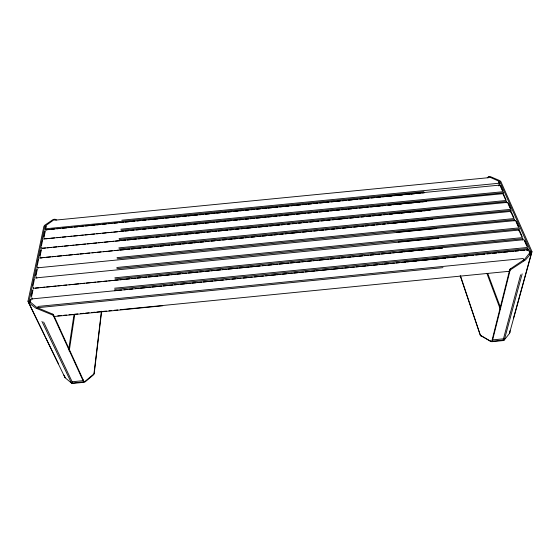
<?xml version="1.0" encoding="UTF-8"?>
<svg xmlns="http://www.w3.org/2000/svg" width="560" height="560" viewBox="0 0 560 560"><rect width="100%" height="100%" fill="white"/><g stroke="black" fill="none" stroke-linecap="round" stroke-linejoin="round"><path stroke-width="0.84" d="M56.49 219.961L54.985 219.212L53.242 219.443L44.758 225.218L43.904 226.324L28 301.168L28.434 302.372L35.791 308.105L52.626 315.014A1.47 0.896 7.5 0 1 53.333 315.609L83.622 381.906A2.359 1.75 -24.9 0 0 85.232 381.199L93.219 374.5A2.338 1.736 -24 0 0 94.031 373.135L101.374 311.633M101.64 311.213L94.22 373.569A2.331 1.736 -24 0 1 93.408 374.934L85.428 381.633A2.359 1.75 -25 0 1 83.762 382.34L72.975 383.411A2.366 1.743 -25.5 0 1 71.463 383.026L65.1 377.755A2.352 1.722 -25.4 0 1 64.645 376.516L63.931 375.102M83.622 381.906L83.727 381.073L53.48 314.748A1.47 0.896 7.6 0 0 52.78 314.153L36.813 307.475L29.127 301.056L44.926 226.226L53.865 219.856L54.852 219.898L54.95 219.38M83.167 379.848L83.062 380.681L72.135 381.766M68.768 348.985L74.025 314.489M69.202 351.085L74.809 314.104M53.333 315.609L53.459 314.895M52.654 314.867L52.78 314.153M37.191 308.539L37.282 308.112M30.674 300.888L31.003 299.313M31.612 296.408L33.026 289.66M35.994 275.471L37.331 269.073M40.152 255.612L41.419 249.536M44.1 236.74L45.304 230.965M45.997 227.654L46.326 226.1M498.855 185.913L499.184 184.324M33.005 285.88L34.384 279.314M37.289 265.489L38.605 259.259M41.363 246.134L42.609 240.212M30.163 301.21L30.492 299.642M31.213 296.198L32.452 290.297M35.434 276.108L36.771 269.71M39.599 256.249L40.873 250.173M43.554 237.377L44.765 231.602M45.514 228.032L45.787 226.73M503.132 193.844L503.475 192.248M506.142 202.804L506.534 201.033M480.298 335.041L460.558 276.101M509.824 332.276L509.733 331.772L509.607 332.234A2.345 1.708 14.8 0 1 509.418 333.536L504.329 339.92A2.359 1.729 14.9 0 1 502.936 340.592L492.24 341.663A2.345 1.736 14.3 0 1 490.476 341.299L481.418 335.979M510.699 212.275L511.252 209.881M514.073 220.892L514.5 219.114M490.504 341.18L481.446 335.867A2.324 1.722 13.4 0 1 480.375 334.691M518.847 230.832L519.442 228.438M487.263 177.765L488.593 176.743L490.343 176.624L499.786 180.621L500.843 181.538L531.895 251.412L531.727 252.672L525.609 259.84L510.629 269.717A1.463 0.889 -19.4 0 0 510.055 270.438L492.303 341.208A2.352 1.736 14.3 0 1 490.588 340.837M492.359 340.984L492.023 340.417L509.726 269.626A1.463 0.889 -19.5 0 1 510.307 268.912L524.664 259.273L530.782 251.524L499.835 181.636L489.825 177.149L488.866 177.38L488.656 176.897M522.424 239.932L522.879 238.161M523.229 260.862L523.544 259.679M502.964 340.48L504.455 339.458L503.111 340.13L492.352 341.201M503.167 339.913L520.625 274.834M527.429 250.376L528.066 247.989M504.329 339.92L504.721 338.401M504.784 338.177L522.151 273.875M529.375 254.387L529.858 252.616M530.32 253.204L530.782 251.524M509.866 331.373L510.048 330.715M513.387 318.591L531.895 251.412M509.446 333.417L509.775 332.633M509.628 332.822L531.727 252.672M509.544 333.067L509.761 331.856M83.566 381.906L72.716 382.991L71.253 382.592L72.926 383.306M386.652 196.182L499.793 185.094M45.542 229.824L424.529 192.661M45.885 229.859L49.364 229.516M51.058 229.348L54.586 229.005M57.099 228.76L60.676 228.403M62.412 228.235L66.766 227.808M68.313 227.654L71.981 227.297M74.354 227.066L77.805 226.73M79.527 226.555L83.293 226.191M85.568 225.967L89.383 225.589M91.119 225.421L95.053 225.036M96.782 224.868L100.688 224.483M102.431 224.315L106.267 223.937M108.521 223.713L112 223.377M114.03 223.174L117.481 222.838M119.826 222.607L123.515 222.243M125.237 222.075L129.395 221.669M131.138 221.494L134.715 221.144M137.228 220.899L140.707 220.556M142.443 220.388L145.929 220.045M148.498 219.793L152.012 219.45M153.755 219.282L157.969 218.869M159.691 218.694L163.324 218.344M165.718 218.106L169.169 217.77M170.891 217.602L174.636 217.231M176.918 217.007L180.719 216.636M182.462 216.468L186.396 216.076M188.118 215.908L192.031 215.53M193.774 215.355L197.589 214.984M199.857 214.76L203.343 214.417M205.422 214.214L209.433 213.822M211.169 213.647L214.991 213.276M216.727 213.108L220.738 212.709M222.481 212.541L226.296 212.17M228.039 211.995L231.518 211.652M233.786 211.435L238.14 211.008M239.876 210.833L243.698 210.462M245.434 210.287L248.913 209.951M251.188 209.727L254.667 209.384M256.746 209.181L260.225 208.838M262.493 208.621L266.315 208.243M268.051 208.075L272.062 207.676M273.805 207.508L277.613 207.137M279.895 206.913L283.374 206.57M285.11 206.402L288.904 206.031M291.2 205.8L294.987 205.429M296.723 205.261L300.769 204.862M302.512 204.694L306.278 204.323M308.014 204.155L311.493 203.812M313.817 203.588L317.569 203.217M319.907 202.986L323.652 202.622M325.129 202.475L328.86 202.111M331.219 201.88L334.943 201.516M336.679 201.341L340.158 201.005M342.524 200.774L346.003 200.431M348.614 200.172L352.31 199.808M353.836 199.661L357.518 199.304M359.926 199.066L363.587 198.709M365.141 198.555L368.788 198.198M371.231 197.953L374.71 197.617M376.593 197.428L380.933 197.008M382.543 196.847L386.134 196.497M388.633 196.252L392.112 195.909M393.848 195.741L397.411 195.391M399.938 195.139L402.612 194.88M405.16 194.628L409.507 194.201M411.25 194.033L414.757 193.69M416.472 193.522L419.965 193.179M422.555 192.92L424.298 192.752M120.841 229.208L502.831 191.73M120.96 230.307L502.929 192.829M388.227 204.946L502.782 193.704M42.854 239.036L426.58 201.383M45.794 238.805L49.301 238.462M50.974 238.294L54.523 237.951M57.022 237.706L60.62 237.349M62.202 237.195L65.842 236.838M68.25 236.6L71.939 236.236M73.682 236.068L77.749 235.669M79.471 235.501L83.258 235.13M85.001 234.955L88.977 234.57M90.699 234.395L94.577 234.017M96.747 233.807L100.674 233.422M102.417 233.247L106.246 232.869M107.975 232.701L111.993 232.309M113.736 232.134L117.474 231.77M119.833 231.539L123.312 231.196M125.055 231.028L128.688 230.671M131.152 230.426L133.861 230.16M136.374 229.915L139.895 229.572M142.471 229.32L145.957 228.977M148.519 228.725L151.179 228.459M153.692 228.214L157.276 227.864M159.726 227.626L162.498 227.353M164.906 227.115L169.211 226.695M170.94 226.52L174.692 226.156M176.435 225.981L180.425 225.589M182.147 225.421L186.011 225.043M187.754 224.875L191.632 224.49M193.851 224.273L197.33 223.93M199.073 223.762L203.427 223.335M205.17 223.167L208.999 222.789M210.742 222.614L214.221 222.278M216.489 222.054L219.968 221.711M222.061 221.508L226.065 221.116M227.808 220.941L231.637 220.563M233.38 220.395L237.384 220.003M239.127 219.828L242.956 219.457M245.224 219.233L248.71 218.89M250.446 218.722L254.282 218.344M256.543 218.12L260.372 217.749M262.115 217.574L266.119 217.182M267.862 217.014L271.691 216.636M273.434 216.461L276.913 216.125M279.181 215.901L282.667 215.558M284.739 215.355L289.086 214.928M290.507 214.788L294.301 214.417M296.597 214.193L300.083 213.85M301.826 213.675L305.606 213.304M307.916 213.08L311.402 212.737M313.432 212.541L317.499 212.142M319.242 211.967L322.994 211.603M324.737 211.428L328.818 211.029M330.561 210.861L334.299 210.49M336.035 210.322L339.514 209.979M341.88 209.748L346.234 209.321M347.977 209.146L351.687 208.782M353.199 208.635L356.895 208.271M359.296 208.04L362.971 207.676M364.707 207.508L368.179 207.165M370.615 206.927L374.101 206.584M375.991 206.402L380.331 205.975M381.934 205.814L385.539 205.464M388.031 205.219L391.517 204.876M393.253 204.708L396.83 204.358M399.35 204.106L402.038 203.84M404.579 203.595L408.933 203.168M410.669 202.993L414.19 202.65M415.926 202.482L419.398 202.139M421.988 201.887L425.474 201.544M119.077 238.504L505.89 200.515M119.196 239.61L505.988 201.621M391.412 213.766L507.409 202.377M41.671 248.332L430.248 210.168M45.507 247.996L42.028 248.339L41.489 247.24M47.215 247.828L51.597 247.401M53.27 247.233L56.819 246.89M58.555 246.715L62.783 246.302M64.512 246.134L68.124 245.777M70.567 245.539L74.025 245.196M75.754 245.028L80.08 244.601M81.809 244.433L85.519 244.069M87.262 243.894L91.322 243.495M93.051 243.327L96.831 242.956M98.574 242.788L102.564 242.396M104.293 242.221L108.143 241.843M109.879 241.675L113.806 241.29M115.535 241.122L119.861 240.695M121.59 240.527L125.538 240.135M127.281 239.967L131.089 239.589M132.811 239.421L136.269 239.085M138.586 238.854L142.31 238.49M144.039 238.322L148.358 237.895M149.898 237.741L153.538 237.384M155.988 237.146L159.579 236.796M161.203 236.635L164.759 236.285M167.293 236.033L170.807 235.69M172.515 235.522L175.994 235.179M178.577 234.927L182.084 234.584M184.625 234.332L188.174 233.982M189.805 233.821L193.389 233.471M195.846 233.233L199.479 232.876M201.026 232.722L204.701 232.358M207.06 232.127L210.791 231.763M212.527 231.595L216.545 231.196M218.267 231.028L222.096 230.65M223.839 230.482L227.752 230.097M229.929 229.88L233.408 229.544M235.508 229.334L238.959 228.998M241.234 228.774L244.993 228.403M246.722 228.235L251.027 227.808M252.546 227.661L256.2 227.304M258.636 227.066L262.115 226.723M263.851 226.548L267.414 226.198M269.941 225.953L273.42 225.61M275.163 225.442L279.524 225.008M281.253 224.84L284.746 224.497M287.343 224.245L289.968 223.986M292.558 223.727L296.065 223.384M298.648 223.132L301.287 222.873M303.87 222.621L307.377 222.278M309.96 222.019L313.474 221.676M315.175 221.508L318.696 221.165M321.265 220.913L324.793 220.563M326.487 220.395L330.015 220.052M332.577 219.8L336.105 219.45M337.848 219.282L342.202 218.855M343.882 218.687L347.424 218.344M349.972 218.092L353.451 217.749M355.194 217.581L358.729 217.231M361.284 216.979L363.944 216.72M366.506 216.468L370.853 216.041M372.589 215.866L376.117 215.523M377.811 215.355L381.332 215.012M383.901 214.76L387.415 214.41M389.151 214.242L392.63 213.899M395.213 213.647L398.713 213.304M401.296 213.052L404.796 212.702M406.518 212.534L410.011 212.191M412.608 211.939L416.101 211.596M417.83 211.428L421.316 211.085M423.92 210.826L427.399 210.483M118.86 247.87L510.601 209.363M118.986 248.997L510.699 210.483M393.092 222.978L510.566 211.428M38.864 258.027L432.425 219.331M40.957 257.845L44.443 257.502M46.158 257.334L50.526 256.907M52.22 256.739L55.741 256.389M57.421 256.228L61.747 255.801M63.483 255.633L67.046 255.283M68.684 255.122L72.261 254.765M74.746 254.527L78.351 254.17M80.087 254.002L83.566 253.659M86.009 253.414L89.649 253.057M92.071 252.819L95.732 252.462M97.272 252.308L100.954 251.944M103.334 251.713L107.037 251.349M108.528 251.202L112.252 250.838M114.597 250.607L118.062 250.264M120.078 250.068L124.425 249.641M125.846 249.501L129.64 249.123M131.376 248.955L135.359 248.563M137.088 248.395L140.945 248.017M143.143 247.8L146.601 247.457M148.764 247.247L152.243 246.904M154.392 246.694L158.326 246.309M160.069 246.134L163.905 245.756M165.634 245.588L169.631 245.196M171.367 245.021L175.147 244.65M176.876 244.482L180.929 244.083M182.672 243.915L186.396 243.544M188.755 243.313L192.451 242.949M193.97 242.802L198.317 242.375M200.06 242.2L203.679 241.85M205.408 241.675L208.866 241.339M211.358 241.094L214.907 240.744M217.448 240.492L220.087 240.233M222.663 239.981L226.142 239.638M228.725 239.386L232.225 239.043M233.905 238.875L237.44 238.525M239.953 238.28L243.523 237.93M245.266 237.755L248.745 237.419M251.181 237.174L254.828 236.817M257.229 236.579L260.911 236.222M262.409 236.075L266.133 235.704M268.457 235.48L272.216 235.109M273.952 234.934L277.431 234.598M279.671 234.374L283.122 234.038M285.257 233.828L289.604 233.401M290.885 233.275L295.197 232.848M296.555 232.715L300.37 232.337M302.645 232.12L306.404 231.749M308.133 231.574L311.577 231.238M313.943 231.007L317.618 230.643M319.34 230.475L323.652 230.048M325.248 229.894L328.825 229.544M331.331 229.299L334.859 228.949M336.546 228.781L340.032 228.438M342.622 228.186L346.108 227.843M347.795 227.675L351.33 227.332M353.829 227.087L357.413 226.73M359.149 226.562L363.496 226.135M365.148 225.974L368.718 225.617M371.245 225.372L374.724 225.029M376.467 224.861L380.016 224.511M382.557 224.259L385.231 223.993M387.779 223.748L392.133 223.321M393.876 223.146L397.404 222.803M399.098 222.635L402.619 222.285M405.195 222.033L408.702 221.69M410.417 221.522L413.924 221.179M416.507 220.92L420.007 220.577M422.604 220.325L426.09 219.982M427.826 219.807L431.312 219.464M117.026 257.642L513.842 218.603M117.152 258.783L513.94 219.737M396.424 232.267L515.417 220.556M37.597 267.813L436.268 228.578M116.781 267.512L518.777 227.92M116.9 268.667L518.875 229.068M398.209 241.955L518.763 230.083M34.657 278.012L438.585 238.224M114.87 277.809L522.214 237.65M114.996 278.978L522.312 238.812M401.695 251.741L523.852 239.701M35.42 288.099L38.906 287.756M40.6 287.588L44.912 287.161M46.641 286.993L50.211 286.636M51.814 286.482L56.133 286.055M57.855 285.887L61.516 285.523M63.252 285.355L66.731 285.012M69.076 284.781L73.395 284.354M74.557 284.235L78.904 283.808M80.297 283.675L84.616 283.248M86.338 283.073L90.209 282.695M91.945 282.52L95.83 282.142M97.559 281.967L101.507 281.582M103.25 281.407L107.051 281.036M108.78 280.861L113.092 280.434M114.548 280.294L118.272 279.93M119.994 279.755L124.299 279.335M125.853 279.181L129.472 278.824M131.936 278.579L135.499 278.229M137.158 278.068L140.672 277.718M143.241 277.466L146.72 277.123M148.428 276.955L152.803 276.521M154.462 276.36L158.025 276.01M159.761 275.835L164.108 275.408M165.662 275.254L169.323 274.89M171.066 274.722L175.413 274.295M176.862 274.148L180.628 273.777M182.896 273.553L186.34 273.217M188.454 273.007L192.374 272.622M194.096 272.447L198.016 272.062M199.759 271.894L203.63 271.509M205.366 271.341L209.321 270.949M211.057 270.774L214.935 270.396M216.671 270.221L220.626 269.836M222.362 269.661L226.233 269.283M227.976 269.108L232.323 268.681M233.667 268.548L238.014 268.121M239.274 267.995L243.621 267.568M244.965 267.435L249.312 267.001M250.579 266.882L254.926 266.448M256.27 266.315L260.141 265.937M262.353 265.72L265.832 265.377M267.967 265.167L271.922 264.775M273.658 264.607L277.529 264.222M279.272 264.047L283.22 263.662M284.963 263.487L288.82 263.109M290.556 262.934L294.525 262.549M296.268 262.374L300.104 261.996M301.84 261.828L305.83 261.429M307.566 261.261L311.388 260.883M313.124 260.715L317.464 260.281M318.871 260.148L323.218 259.714M324.408 259.602L328.748 259.168M330.176 259.028L333.956 258.657M336.259 258.433L340.032 258.055M341.474 257.915L345.24 257.544M347.564 257.313L351.043 256.97M352.779 256.802L357.392 256.347M358.862 256.2L362.6 255.836M364.336 255.661L368.431 255.255M370.167 255.087L373.87 254.723M375.599 254.548L379.729 254.142M381.472 253.974L385.133 253.61M386.869 253.442L391.034 253.029M392.77 252.854L397.124 252.427M398.86 252.259L402.465 251.902M404.075 251.741L407.666 251.391M410.165 251.146L413.735 250.789M415.38 250.628L418.929 250.278M421.463 250.026L424.998 249.676M426.685 249.515L430.199 249.165M432.768 248.913L436.268 248.57M437.983 248.402L442.33 247.968M33.306 288.33L442.61 247.961M114.583 288.218L527.394 247.478M114.709 289.401L527.499 248.654M404.446 261.877L528.234 249.655M114.569 290.724L116.312 290.549M118.027 290.381L121.534 290.031M124.075 289.786L127.624 289.429M129.262 289.268L132.846 288.918M135.31 288.673L138.943 288.316M140.497 288.162L145.033 287.714M146.545 287.567L150.262 287.196M151.998 287.028L156.352 286.594M157.78 286.454L161.574 286.083M163.317 285.908L167.286 285.516M169.015 285.348L172.893 284.963M174.629 284.795L178.521 284.41M180.25 284.235L184.569 283.808M185.948 283.675L190.302 283.248M192.045 283.073L195.804 282.702M197.267 282.555L201.614 282.128M203.357 281.953L207.025 281.596M208.579 281.442L212.933 281.008M214.676 280.84L218.239 280.49M219.968 280.315L223.419 279.979M225.988 279.72L229.474 279.377M232.05 279.125L235.564 278.775M237.223 278.614L240.786 278.264M243.264 278.019L246.883 277.662M248.444 277.508L252.105 277.144M254.478 276.906L258.195 276.542M259.658 276.395L263.424 276.024M265.699 275.8L270.011 275.373M271.257 275.254L275.611 274.827M276.913 274.694L280.833 274.309M282.569 274.134L286.461 273.756M288.197 273.581L292.145 273.189M293.888 273.021L297.773 272.636M299.516 272.461L303.464 272.076M305.207 271.901L309.092 271.516M310.835 271.348L315.182 270.914M316.519 270.788L320.873 270.354M322.147 270.228L326.501 269.801M327.838 269.668L332.192 269.241M333.466 269.115L337.82 268.681M339.15 268.548L343.042 268.17M344.778 267.995L348.726 267.603M350.469 267.435L354.354 267.05M356.097 266.875L360.451 266.448M361.788 266.315L366.135 265.888M367.409 265.762L371.749 265.335M373.1 265.202L377.454 264.768M379.197 264.6L383.047 264.215M384.419 264.082L388.773 263.655M390.509 263.48L394.345 263.102M396.088 262.934L399.56 262.591M401.828 262.367L405.643 261.989M407.379 261.814L411.726 261.387M413.147 261.247L416.941 260.869M418.677 260.701L422.716 260.302M424.459 260.127L428.239 259.756M429.975 259.588L434.035 259.182M435.778 259.014L439.537 258.643M441.273 258.468L445.62 258.041M447.09 257.894L451.444 257.467M452.564 257.355L456.897 256.928M458.409 256.781L462.105 256.417M463.841 256.242L468.181 255.815M469.728 255.661L473.389 255.297M475.818 255.059L479.458 254.702M481.04 254.541L484.666 254.184M487.137 253.946L490.735 253.589M492.359 253.428L496.811 252.987M498.449 252.826L502.019 252.476M503.671 252.308L508.025 251.881M509.768 251.706L513.296 251.363M514.99 251.195L518.504 250.845M521.08 250.593L524.573 250.25M526.309 250.075L528.045 249.907M31.073 299.005L445.907 258.048M37.856 306.46L523.439 258.489M37.989 307.657L442.939 267.645M57.778 315.875L61.278 315.525M63.854 315.273L66.493 315.007M69.062 314.755L72.576 314.405M75.138 314.153L77.798 313.894M80.346 313.642L83.881 313.292M85.554 313.124L89.096 312.774M91.63 312.522L95.186 312.172M96.838 312.011L100.401 311.654M102.921 311.409L106.491 311.052M108.997 310.807L111.706 310.541M114.205 310.289L117.789 309.939M120.281 309.687L509.537 271.257M54.145 316.512L162.708 305.774M503.461 338.821L492.632 339.899L492.352 339.108M55.02 220.164L488.768 177.667M121.793 220.227L499.093 183.239M46.116 228.739L423.955 191.695M64.89 377.321L64.435 376.082L65.051 377.643M28 301.168L45.122 336.399M45.864 337.932L58.443 363.804M28.434 302.372L64.757 377.09M29.127 301.056L29.883 302.624M30.1 301.525L30.632 302.624M41.937 321.391L70.7 381.402M70.798 381.605L71.463 383.026M43.638 322.035L72.625 382.788M31.745 297.584L32.459 299.075M33.138 287.049L33.656 288.155M36.12 276.626L36.883 278.285M37.422 266.63L38.094 268.128M499.191 182.546L499.73 183.757M500.619 185.78L502.992 191.163M508.256 203.084L510.748 208.74M516.285 221.277L518.91 227.234M524.741 240.443L527.513 246.715M529.27 250.705L529.914 252.175M498.449 181.783L498.981 182.994M499.982 185.269L502.355 190.645M507.605 202.566L510.097 208.222M515.627 220.766L518.252 226.716M524.076 239.932L526.841 246.204M528.465 249.9L529.242 251.664M503.622 194.404L506.044 199.913M511.427 212.142L513.982 217.945M519.645 230.818L522.333 236.929M502.978 193.886L505.4 199.402M510.776 211.624L513.324 217.427M518.98 230.3L521.668 236.411M40.278 256.732L40.929 258.237M524.335 259.98L524.503 260.379M44.219 237.839L44.688 238.952M45.465 228.291L46.151 229.964M510.307 268.912L510.58 269.584M509.782 269.766L510.055 270.438M487.767 273.567L500.283 306.999M486.885 273.343L500.346 309.386M460.194 275.744L480.27 335.153A2.324 1.722 13.4 0 0 481.341 336.329"/></g></svg>
